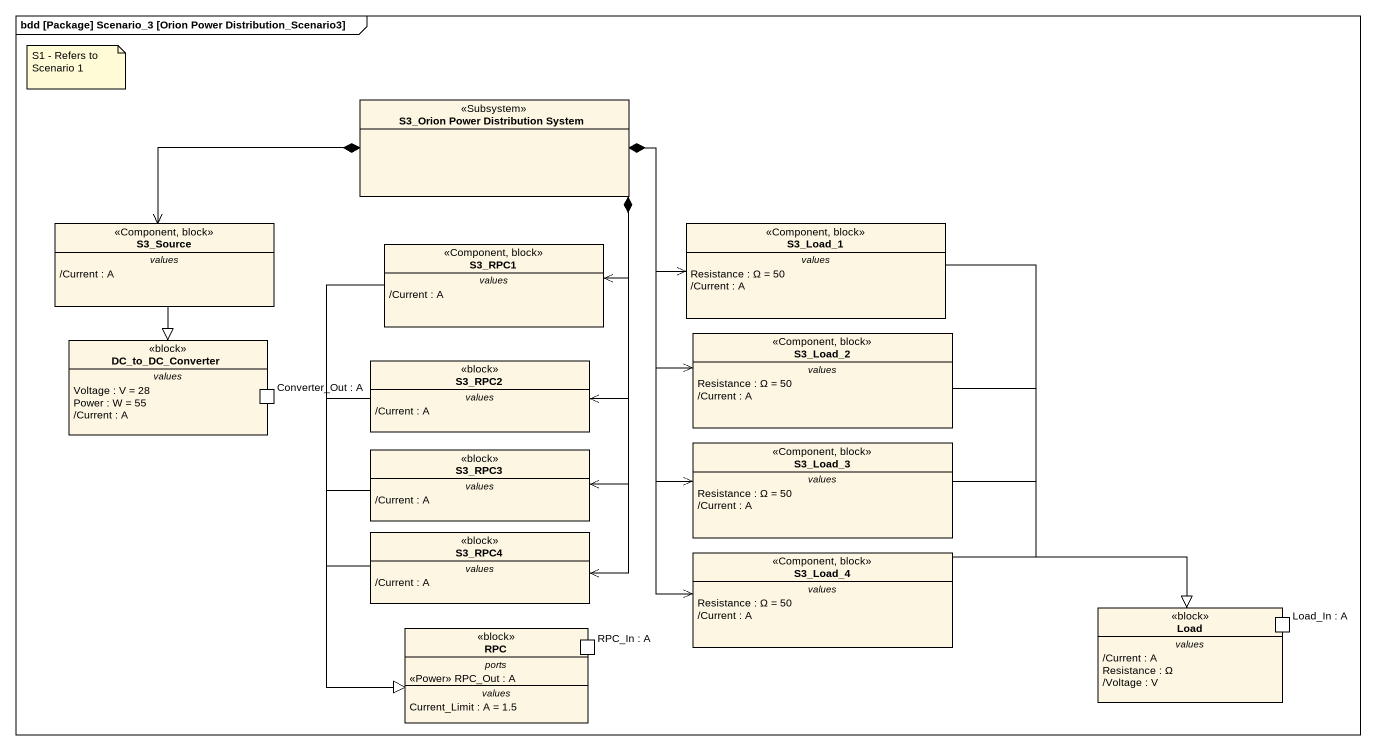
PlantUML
@startuml
mainframe bdd [Package] Scenario_3 [Orion Power Distribution_Scenario3]
hide circle
hide empty members
class "S3_Orion Power Distribution System" as S3_Orion_Power_Distribution <<Subsystem>>
class S3_Source <<Component, block>> {
  -- values --
  /Current : A
}
class S3_Load_1 <<Component, block>> {
  -- values --
  Resistance : Ω = 50
  /Current : A
}
class S3_RPC1 <<Component, block>> {
  -- values --
  /Current : A
}
class DC_to_DC_Converter <<block>> {
  -- values --
  Voltage : V = 28
  Power : W = 55
  /Current : A
  -- ports --
  Converter_Out : A
}
class S3_RPC2 <<block>> {
  -- values --
  /Current : A
}
class S3_Load_2 <<Component, block>> {
  -- values --
  Resistance : Ω = 50
  /Current : A
}
class S3_RPC3 <<block>> {
  -- values --
  /Current : A
}
class S3_Load_3 <<Component, block>> {
  -- values --
  Resistance : Ω = 50
  /Current : A
}
class S3_RPC4 <<block>> {
  -- values --
  /Current : A
}
class S3_Load_4 <<Component, block>> {
  -- values --
  Resistance : Ω = 50
  /Current : A
}
class RPC <<block>> {
  -- ports --
  <<Power>> RPC_Out : A
  -- values --
  Current_Limit : A = 1.5
  -- ports --
  RPC_In : A
}
class Load <<block>> {
  -- values --
  /Current : A
  Resistance : Ω
  /Voltage : V
  -- ports --
  Load_In : A
}
S3_Orion_Power_Distribution *-left-> S3_Source
S3_Orion_Power_Distribution *-right-> S3_Load_1
S3_Orion_Power_Distribution *--> S3_RPC1
S3_Orion_Power_Distribution *--> S3_RPC2
S3_Orion_Power_Distribution *--> S3_Load_2
S3_Orion_Power_Distribution *--> S3_RPC3
S3_Orion_Power_Distribution *--> S3_Load_3
S3_Orion_Power_Distribution *--> S3_RPC4
S3_Orion_Power_Distribution *--> S3_Load_4
S3_Source --|> DC_to_DC_Converter
S3_Load_1 --|> Load
S3_RPC1 --|> RPC
S3_RPC2 --|> RPC
S3_Load_2 --|> Load
S3_RPC3 --|> RPC
S3_Load_3 -right-|> Load
S3_RPC4 --|> RPC
S3_Load_4 -right-|> Load
note as N1
  S1 - Refers to Scenario 1
end note
@enduml
